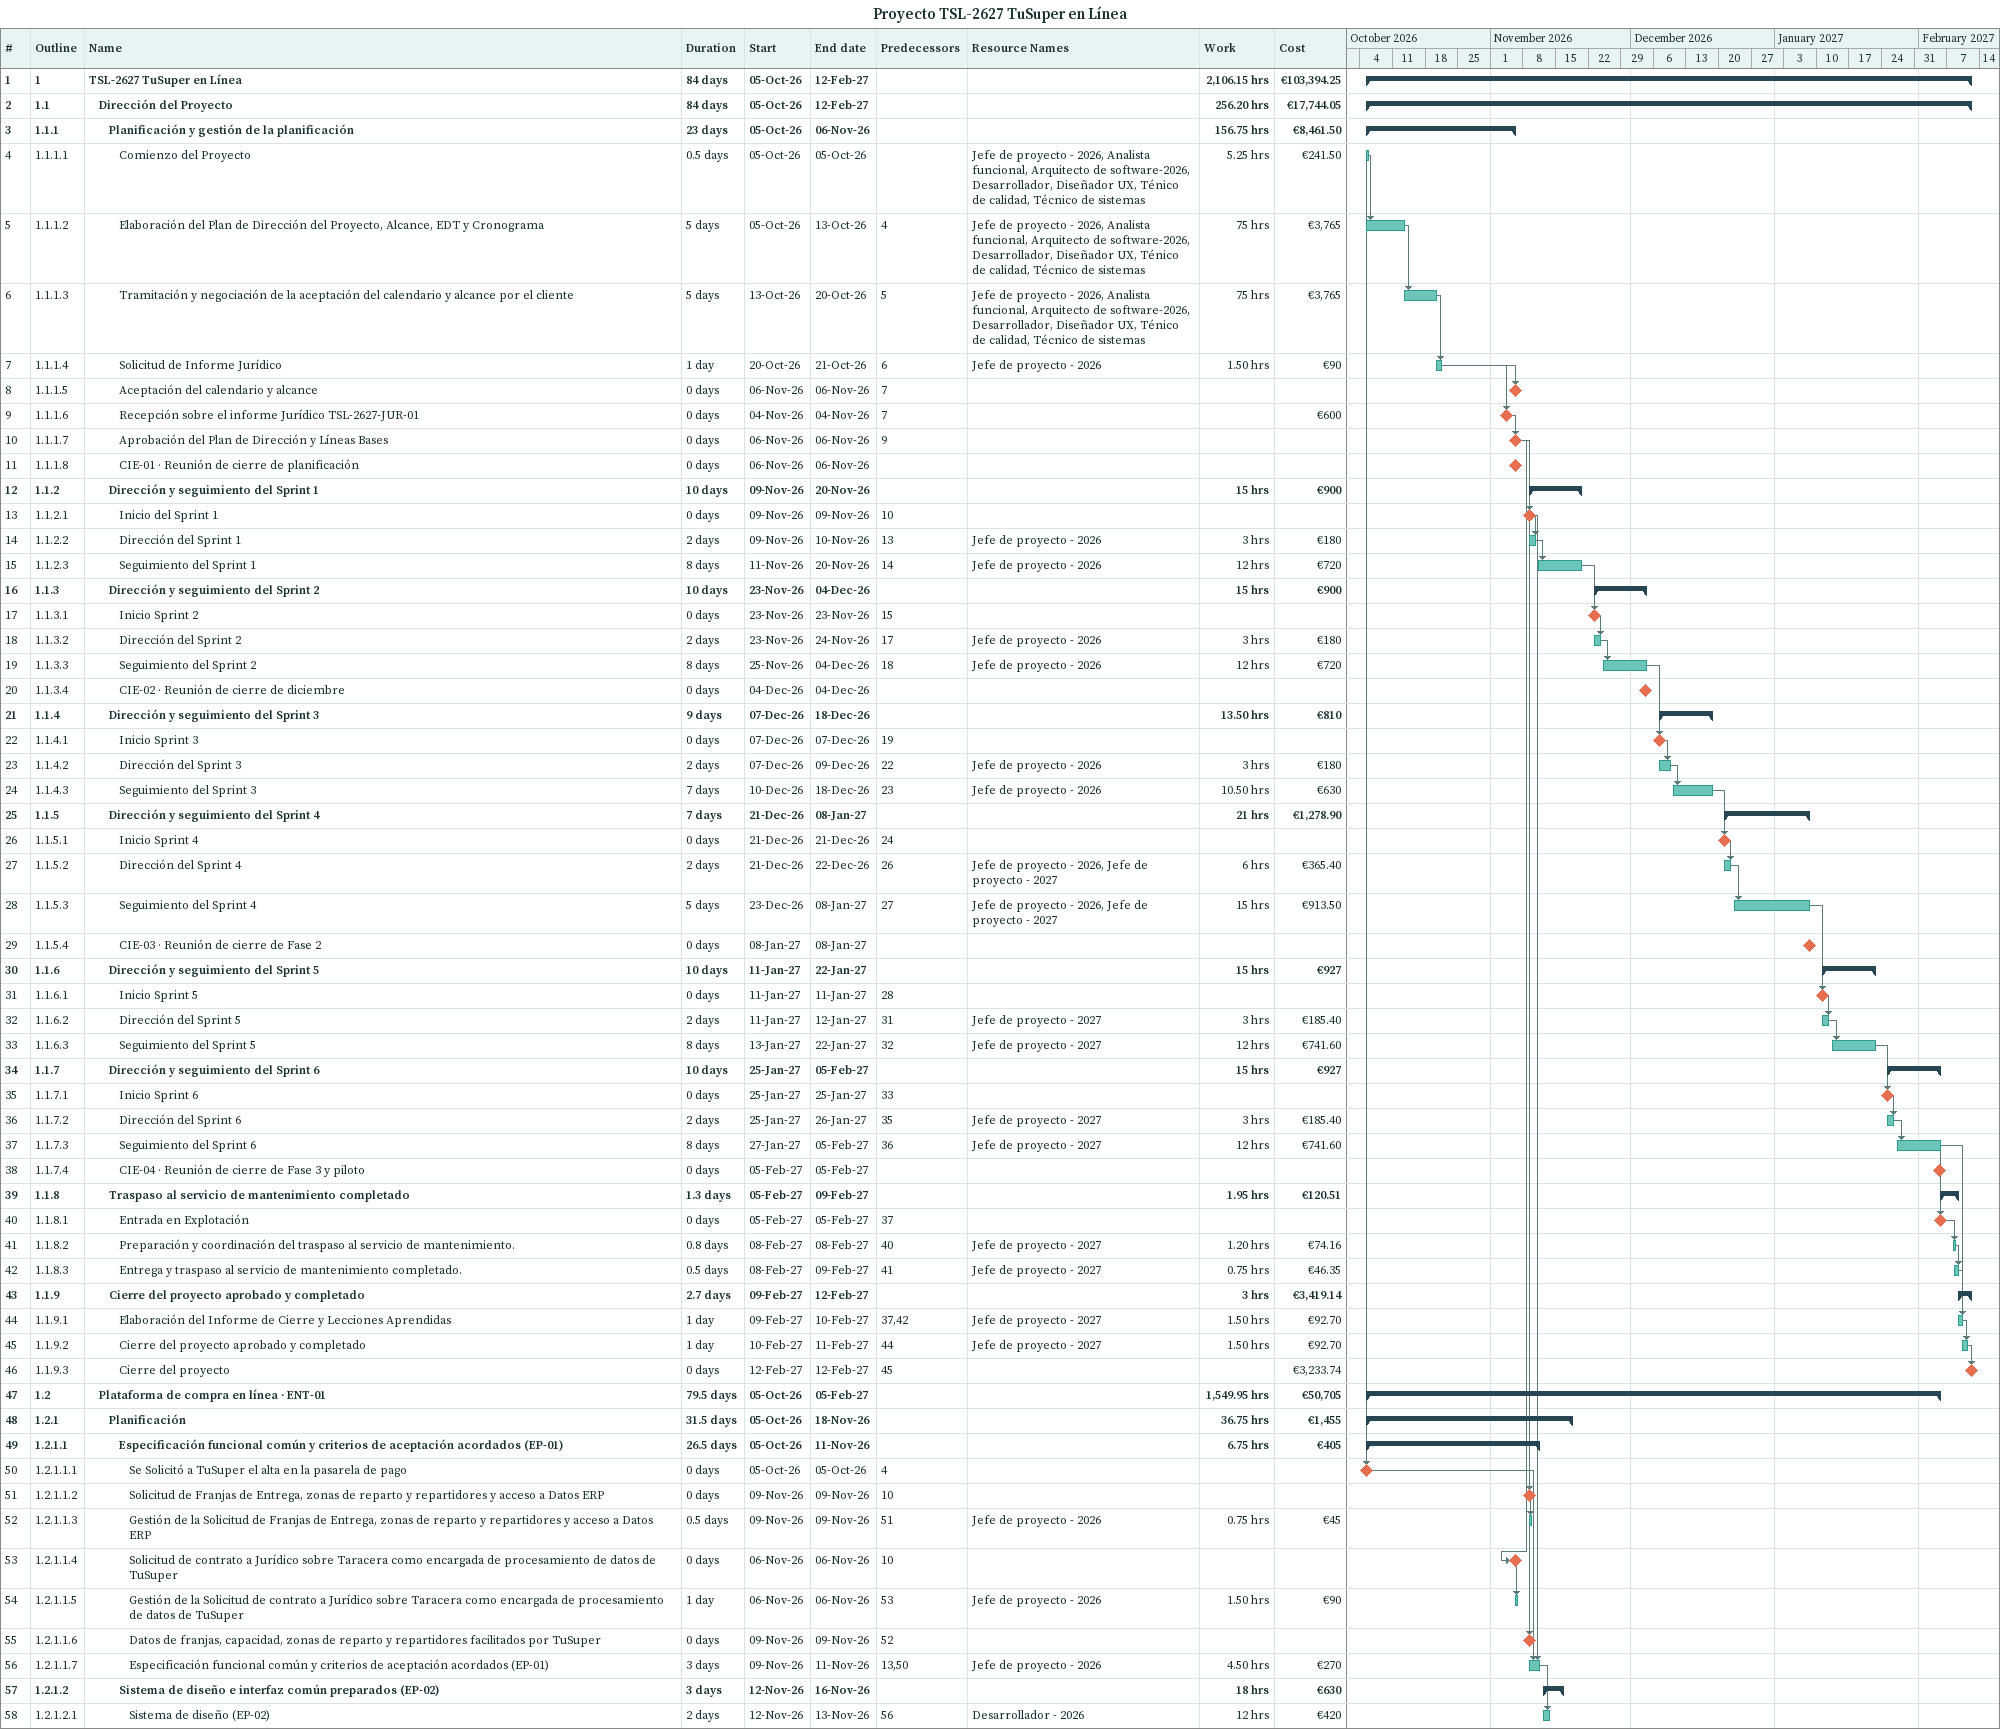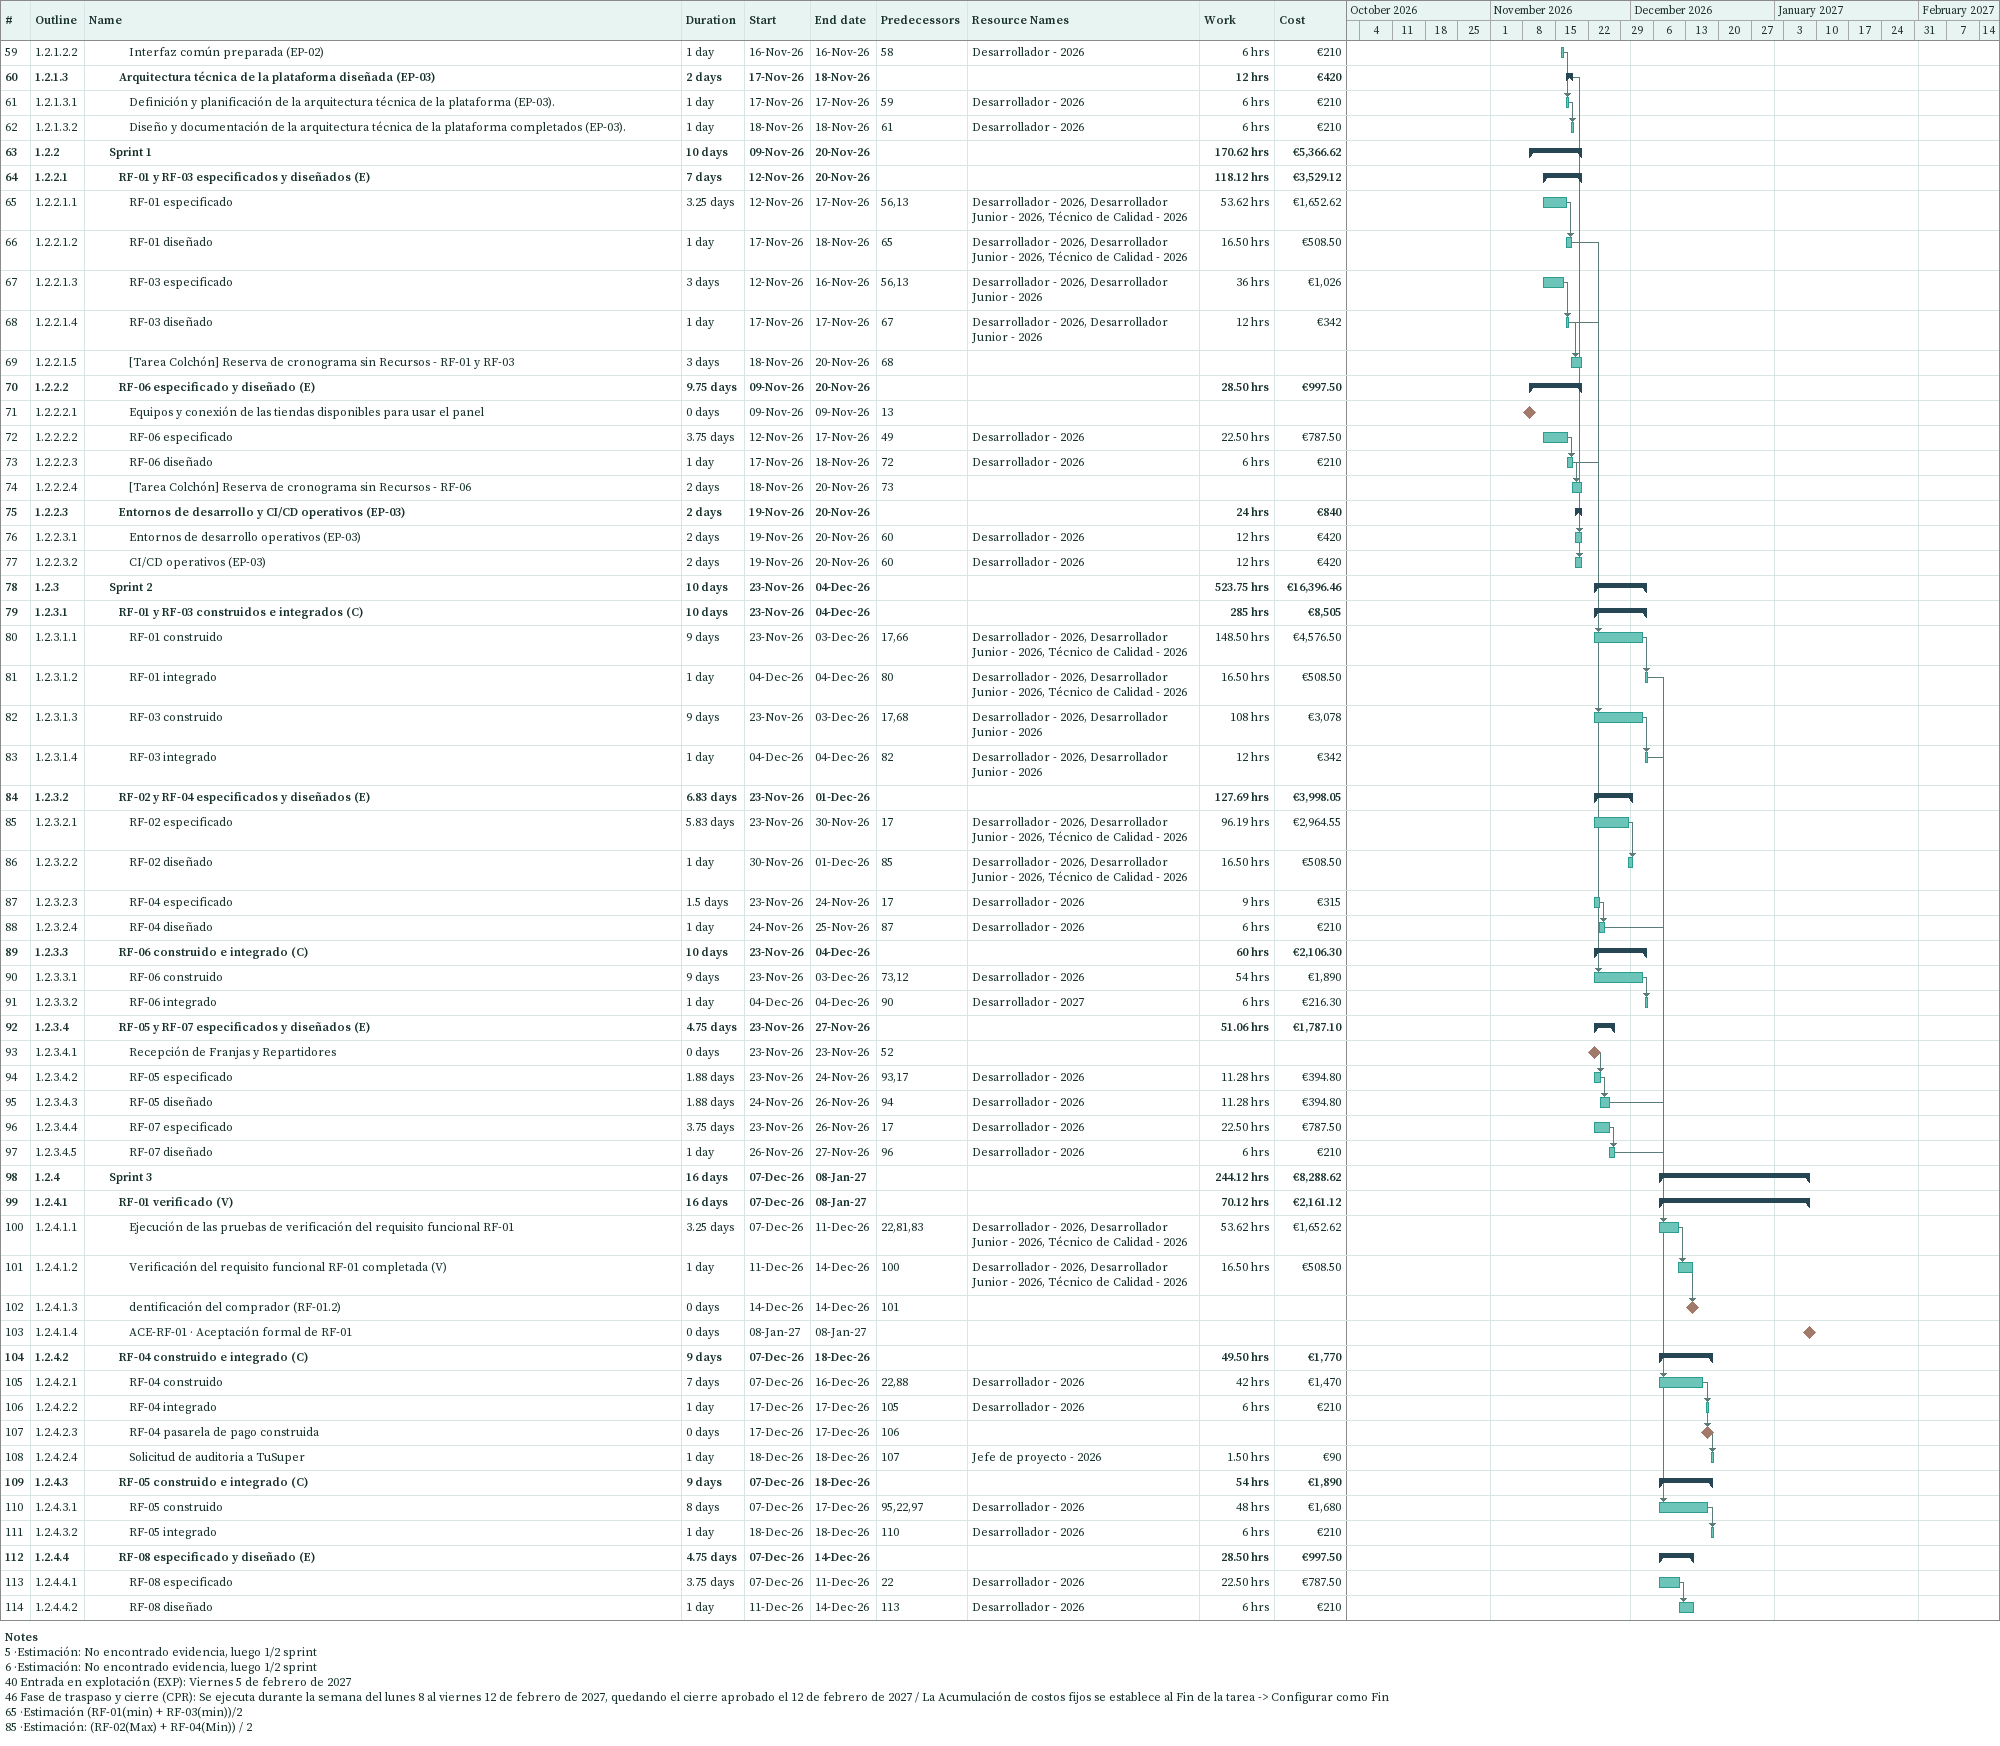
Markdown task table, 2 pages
Proyecto TSL-2627 TuSuper en Línea

| ID | WBS | Task | Duration | Start | Finish | Predecessors | Resources | Work (h) | Cost (€) |
|---|---|---|---|---|---|---|---|---|---|
| 1 | 1 | **TSL-2627 TuSuper en Línea** | 84d | 2026-10-05 | 2027-02-12 |  |  | 2106.15 | 103394.25 |
| 2 | 1.1 | **Dirección del Proyecto** | 84d | 2026-10-05 | 2027-02-12 |  |  | 256.20 | 17744.05 |
| 3 | 1.1.1 | **Planificación y gestión de la planificación** | 23d | 2026-10-05 | 2026-11-06 |  |  | 156.75 | 8461.50 |
| 4 | 1.1.1.1 | Comienzo del Proyecto | 0.5d | 2026-10-05 | 2026-10-05 |  | Jefe de proyecto - 2026, Analista funcional, Arquitecto de software-2026, Desarrollador, Diseñador UX, Ténico de calidad, Técnico de sistemas | 5.25 | 241.50 |
| 5 | 1.1.1.2 | Elaboración del Plan de Dirección del Proyecto, Alcance, EDT y Cronograma | 5d | 2026-10-05 | 2026-10-13 | 4 | Jefe de proyecto - 2026, Analista funcional, Arquitecto de software-2026, Desarrollador, Diseñador UX, Ténico de calidad, Técnico de sistemas | 75 | 3765 |
| 6 | 1.1.1.3 | Tramitación y negociación de la aceptación del calendario y alcance por el cliente | 5d | 2026-10-13 | 2026-10-20 | 5 | Jefe de proyecto - 2026, Analista funcional, Arquitecto de software-2026, Desarrollador, Diseñador UX, Ténico de calidad, Técnico de sistemas | 75 | 3765 |
| 7 | 1.1.1.4 | Solicitud de Informe Jurídico | 1d | 2026-10-20 | 2026-10-21 | 6 | Jefe de proyecto - 2026 | 1.50 | 90 |
| 8 | 1.1.1.5 | Aceptación del calendario y alcance | 0d | 2026-11-06 | 2026-11-06 | 7 |  |  |  |
| 9 | 1.1.1.6 | Recepción sobre el informe Jurídico TSL-2627-JUR-01 | 0d | 2026-11-04 | 2026-11-04 | 7 |  |  | 600 |
| 10 | 1.1.1.7 | Aprobación del Plan de Dirección y Líneas Bases | 0d | 2026-11-06 | 2026-11-06 | 9 |  |  |  |
| 11 | 1.1.1.8 | CIE-01 · Reunión de cierre de planificación | 0d | 2026-11-06 | 2026-11-06 |  |  |  |  |
| 12 | 1.1.2 | **Dirección y seguimiento del Sprint 1** | 10d | 2026-11-09 | 2026-11-20 |  |  | 15 | 900 |
| 13 | 1.1.2.1 | Inicio del Sprint 1 | 0d | 2026-11-09 | 2026-11-09 | 10 |  |  |  |
| 14 | 1.1.2.2 | Dirección del Sprint 1 | 2d | 2026-11-09 | 2026-11-10 | 13 | Jefe de proyecto - 2026 | 3 | 180 |
| 15 | 1.1.2.3 | Seguimiento del Sprint 1 | 8d | 2026-11-11 | 2026-11-20 | 14 | Jefe de proyecto - 2026 | 12 | 720 |
| 16 | 1.1.3 | **Dirección y seguimiento del Sprint 2** | 10d | 2026-11-23 | 2026-12-04 |  |  | 15 | 900 |
| 17 | 1.1.3.1 | Inicio Sprint 2 | 0d | 2026-11-23 | 2026-11-23 | 15 |  |  |  |
| 18 | 1.1.3.2 | Dirección del Sprint 2 | 2d | 2026-11-23 | 2026-11-24 | 17 | Jefe de proyecto - 2026 | 3 | 180 |
| 19 | 1.1.3.3 | Seguimiento del Sprint 2 | 8d | 2026-11-25 | 2026-12-04 | 18 | Jefe de proyecto - 2026 | 12 | 720 |
| 20 | 1.1.3.4 | CIE-02 · Reunión de cierre de diciembre | 0d | 2026-12-04 | 2026-12-04 |  |  |  |  |
| 21 | 1.1.4 | **Dirección y seguimiento del Sprint 3** | 9d | 2026-12-07 | 2026-12-18 |  |  | 13.50 | 810 |
| 22 | 1.1.4.1 | Inicio Sprint 3 | 0d | 2026-12-07 | 2026-12-07 | 19 |  |  |  |
| 23 | 1.1.4.2 | Dirección del Sprint 3 | 2d | 2026-12-07 | 2026-12-09 | 22 | Jefe de proyecto - 2026 | 3 | 180 |
| 24 | 1.1.4.3 | Seguimiento del Sprint 3 | 7d | 2026-12-10 | 2026-12-18 | 23 | Jefe de proyecto - 2026 | 10.50 | 630 |
| 25 | 1.1.5 | **Dirección y seguimiento del Sprint 4** | 7d | 2026-12-21 | 2027-01-08 |  |  | 21 | 1278.90 |
| 26 | 1.1.5.1 | Inicio Sprint 4 | 0d | 2026-12-21 | 2026-12-21 | 24 |  |  |  |
| 27 | 1.1.5.2 | Dirección del Sprint 4 | 2d | 2026-12-21 | 2026-12-22 | 26 | Jefe de proyecto - 2026, Jefe de proyecto - 2027 | 6 | 365.40 |
| 28 | 1.1.5.3 | Seguimiento del Sprint 4 | 5d | 2026-12-23 | 2027-01-08 | 27 | Jefe de proyecto - 2026, Jefe de proyecto - 2027 | 15 | 913.50 |
| 29 | 1.1.5.4 | CIE-03 · Reunión de cierre de Fase 2 | 0d | 2027-01-08 | 2027-01-08 |  |  |  |  |
| 30 | 1.1.6 | **Dirección y seguimiento del Sprint 5** | 10d | 2027-01-11 | 2027-01-22 |  |  | 15 | 927 |
| 31 | 1.1.6.1 | Inicio Sprint 5 | 0d | 2027-01-11 | 2027-01-11 | 28 |  |  |  |
| 32 | 1.1.6.2 | Dirección del Sprint 5 | 2d | 2027-01-11 | 2027-01-12 | 31 | Jefe de proyecto - 2027 | 3 | 185.40 |
| 33 | 1.1.6.3 | Seguimiento del Sprint 5 | 8d | 2027-01-13 | 2027-01-22 | 32 | Jefe de proyecto - 2027 | 12 | 741.60 |
| 34 | 1.1.7 | **Dirección y seguimiento del Sprint 6** | 10d | 2027-01-25 | 2027-02-05 |  |  | 15 | 927 |
| 35 | 1.1.7.1 | Inicio Sprint 6 | 0d | 2027-01-25 | 2027-01-25 | 33 |  |  |  |
| 36 | 1.1.7.2 | Dirección del Sprint 6 | 2d | 2027-01-25 | 2027-01-26 | 35 | Jefe de proyecto - 2027 | 3 | 185.40 |
| 37 | 1.1.7.3 | Seguimiento del Sprint 6 | 8d | 2027-01-27 | 2027-02-05 | 36 | Jefe de proyecto - 2027 | 12 | 741.60 |
| 38 | 1.1.7.4 | CIE-04 · Reunión de cierre de Fase 3 y piloto | 0d | 2027-02-05 | 2027-02-05 |  |  |  |  |
| 39 | 1.1.8 | **Traspaso al servicio de mantenimiento completado** | 1.3d | 2027-02-05 | 2027-02-09 |  |  | 1.95 | 120.51 |
| 40 | 1.1.8.1 | Entrada en Explotación | 0d | 2027-02-05 | 2027-02-05 | 37 |  |  |  |
| 41 | 1.1.8.2 | Preparación y coordinación del traspaso al servicio de mantenimiento. | 0.8d | 2027-02-08 | 2027-02-08 | 40 | Jefe de proyecto - 2027 | 1.20 | 74.16 |
| 42 | 1.1.8.3 | Entrega y traspaso al servicio de mantenimiento completado. | 0.5d | 2027-02-08 | 2027-02-09 | 41 | Jefe de proyecto - 2027 | 0.75 | 46.35 |
| 43 | 1.1.9 | **Cierre del proyecto aprobado y completado** | 2.7d | 2027-02-09 | 2027-02-12 |  |  | 3 | 3419.14 |
| 44 | 1.1.9.1 | Elaboración del Informe de Cierre y Lecciones Aprendidas | 1d | 2027-02-09 | 2027-02-10 | 37, 42 | Jefe de proyecto - 2027 | 1.50 | 92.70 |
| 45 | 1.1.9.2 | Cierre del proyecto aprobado y completado | 1d | 2027-02-10 | 2027-02-11 | 44 | Jefe de proyecto - 2027 | 1.50 | 92.70 |
| 46 | 1.1.9.3 | Cierre del proyecto | 0d | 2027-02-12 | 2027-02-12 | 45 |  |  | 3233.74 |
| 47 | 1.2 | **Plataforma de compra en línea · ENT-01** | 79.5d | 2026-10-05 | 2027-02-05 |  |  | 1549.95 | 50705 |
| 48 | 1.2.1 | **Planificación** | 31.5d | 2026-10-05 | 2026-11-18 |  |  | 36.75 | 1455 |
| 49 | 1.2.1.1 | **Especificación funcional común y criterios de aceptación acordados (EP-01)** | 26.5d | 2026-10-05 | 2026-11-11 |  |  | 6.75 | 405 |
| 50 | 1.2.1.1.1 | Se Solicitó a TuSuper el alta en la pasarela de pago | 0d | 2026-10-05 | 2026-10-05 | 4 |  |  |  |
| 51 | 1.2.1.1.2 | Solicitud de Franjas de Entrega, zonas de reparto y repartidores y acceso a Datos ERP | 0d | 2026-11-09 | 2026-11-09 | 10 |  |  |  |
| 52 | 1.2.1.1.3 | Gestión de la Solicitud de Franjas de Entrega, zonas de reparto y repartidores y acceso a Datos ERP | 0.5d | 2026-11-09 | 2026-11-09 | 51 | Jefe de proyecto - 2026 | 0.75 | 45 |
| 53 | 1.2.1.1.4 | Solicitud de contrato a Jurídico sobre Taracera como encargada de procesamiento de datos de TuSuper | 0d | 2026-11-06 | 2026-11-06 | 10 |  |  |  |
| 54 | 1.2.1.1.5 | Gestión de la Solicitud de contrato a Jurídico sobre Taracera como encargada de procesamiento de datos de TuSuper | 1d | 2026-11-06 | 2026-11-06 | 53 | Jefe de proyecto - 2026 | 1.50 | 90 |
| 55 | 1.2.1.1.6 | Datos de franjas, capacidad, zonas de reparto y repartidores facilitados por TuSuper | 0d | 2026-11-09 | 2026-11-09 | 52 |  |  |  |
| 56 | 1.2.1.1.7 | Especificación funcional común y criterios de aceptación acordados (EP-01) | 3d | 2026-11-09 | 2026-11-11 | 13, 50 | Jefe de proyecto - 2026 | 4.50 | 270 |
| 57 | 1.2.1.2 | **Sistema de diseño e interfaz común preparados (EP-02)** | 3d | 2026-11-12 | 2026-11-16 |  |  | 18 | 630 |
| 58 | 1.2.1.2.1 | Sistema de diseño (EP-02) | 2d | 2026-11-12 | 2026-11-13 | 56 | Desarrollador - 2026 | 12 | 420 |
| 59 | 1.2.1.2.2 | Interfaz común preparada (EP-02) | 1d | 2026-11-16 | 2026-11-16 | 58 | Desarrollador - 2026 | 6 | 210 |
| 60 | 1.2.1.3 | **Arquitectura técnica de la plataforma diseñada (EP-03)** | 2d | 2026-11-17 | 2026-11-18 |  |  | 12 | 420 |
| 61 | 1.2.1.3.1 | Definición y planificación de la arquitectura técnica de la plataforma (EP-03). | 1d | 2026-11-17 | 2026-11-17 | 59 | Desarrollador - 2026 | 6 | 210 |
| 62 | 1.2.1.3.2 | Diseño y documentación de la arquitectura técnica de la plataforma completados (EP-03). | 1d | 2026-11-18 | 2026-11-18 | 61 | Desarrollador - 2026 | 6 | 210 |
| 63 | 1.2.2 | **Sprint 1** | 10d | 2026-11-09 | 2026-11-20 |  |  | 170.62 | 5366.62 |
| 64 | 1.2.2.1 | **RF-01 y RF-03 especificados y diseñados (E)** | 7d | 2026-11-12 | 2026-11-20 |  |  | 118.12 | 3529.12 |
| 65 | 1.2.2.1.1 | RF-01 especificado | 3.25d | 2026-11-12 | 2026-11-17 | 56, 13 | Desarrollador - 2026, Desarrollador Junior - 2026, Técnico de Calidad - 2026 | 53.62 | 1652.62 |
| 66 | 1.2.2.1.2 | RF-01 diseñado | 1d | 2026-11-17 | 2026-11-18 | 65 | Desarrollador - 2026, Desarrollador Junior - 2026, Técnico de Calidad - 2026 | 16.50 | 508.50 |
| 67 | 1.2.2.1.3 | RF-03 especificado | 3d | 2026-11-12 | 2026-11-16 | 56, 13 | Desarrollador - 2026, Desarrollador Junior - 2026 | 36 | 1026 |
| 68 | 1.2.2.1.4 | RF-03 diseñado | 1d | 2026-11-17 | 2026-11-17 | 67 | Desarrollador - 2026, Desarrollador Junior - 2026 | 12 | 342 |
| 69 | 1.2.2.1.5 | [Tarea Colchón] Reserva de cronograma sin Recursos - RF-01 y RF-03 | 3d | 2026-11-18 | 2026-11-20 | 68 |  |  |  |
| 70 | 1.2.2.2 | **RF-06 especificado y diseñado (E)** | 9.75d | 2026-11-09 | 2026-11-20 |  |  | 28.50 | 997.50 |
| 71 | 1.2.2.2.1 | Equipos y conexión de las tiendas disponibles para usar el panel | 0d | 2026-11-09 | 2026-11-09 | 13 |  |  |  |
| 72 | 1.2.2.2.2 | RF-06 especificado | 3.75d | 2026-11-12 | 2026-11-17 | 49 | Desarrollador - 2026 | 22.50 | 787.50 |
| 73 | 1.2.2.2.3 | RF-06 diseñado | 1d | 2026-11-17 | 2026-11-18 | 72 | Desarrollador - 2026 | 6 | 210 |
| 74 | 1.2.2.2.4 | [Tarea Colchón] Reserva de cronograma sin Recursos - RF-06 | 2d | 2026-11-18 | 2026-11-20 | 73 |  |  |  |
| 75 | 1.2.2.3 | **Entornos de desarrollo y CI/CD operativos (EP-03)** | 2d | 2026-11-19 | 2026-11-20 |  |  | 24 | 840 |
| 76 | 1.2.2.3.1 | Entornos de desarrollo operativos (EP-03) | 2d | 2026-11-19 | 2026-11-20 | 60 | Desarrollador - 2026 | 12 | 420 |
| 77 | 1.2.2.3.2 | CI/CD operativos (EP-03) | 2d | 2026-11-19 | 2026-11-20 | 60 | Desarrollador - 2026 | 12 | 420 |
| 78 | 1.2.3 | **Sprint 2** | 10d | 2026-11-23 | 2026-12-04 |  |  | 523.75 | 16396.46 |
| 79 | 1.2.3.1 | **RF-01 y RF-03 construidos e integrados (C)** | 10d | 2026-11-23 | 2026-12-04 |  |  | 285 | 8505 |
| 80 | 1.2.3.1.1 | RF-01 construido | 9d | 2026-11-23 | 2026-12-03 | 17, 66 | Desarrollador - 2026, Desarrollador Junior - 2026, Técnico de Calidad - 2026 | 148.50 | 4576.50 |
| 81 | 1.2.3.1.2 | RF-01 integrado | 1d | 2026-12-04 | 2026-12-04 | 80 | Desarrollador - 2026, Desarrollador Junior - 2026, Técnico de Calidad - 2026 | 16.50 | 508.50 |
| 82 | 1.2.3.1.3 | RF-03 construido | 9d | 2026-11-23 | 2026-12-03 | 17, 68 | Desarrollador - 2026, Desarrollador Junior - 2026 | 108 | 3078 |
| 83 | 1.2.3.1.4 | RF-03 integrado | 1d | 2026-12-04 | 2026-12-04 | 82 | Desarrollador - 2026, Desarrollador Junior - 2026 | 12 | 342 |
| 84 | 1.2.3.2 | **RF-02 y RF-04 especificados y diseñados (E)** | 6.83d | 2026-11-23 | 2026-12-01 |  |  | 127.69 | 3998.05 |
| 85 | 1.2.3.2.1 | RF-02 especificado | 5.83d | 2026-11-23 | 2026-11-30 | 17 | Desarrollador - 2026, Desarrollador Junior - 2026, Técnico de Calidad - 2026 | 96.19 | 2964.55 |
| 86 | 1.2.3.2.2 | RF-02 diseñado | 1d | 2026-11-30 | 2026-12-01 | 85 | Desarrollador - 2026, Desarrollador Junior - 2026, Técnico de Calidad - 2026 | 16.50 | 508.50 |
| 87 | 1.2.3.2.3 | RF-04 especificado | 1.5d | 2026-11-23 | 2026-11-24 | 17 | Desarrollador - 2026 | 9 | 315 |
| 88 | 1.2.3.2.4 | RF-04 diseñado | 1d | 2026-11-24 | 2026-11-25 | 87 | Desarrollador - 2026 | 6 | 210 |
| 89 | 1.2.3.3 | **RF-06 construido e integrado (C)** | 10d | 2026-11-23 | 2026-12-04 |  |  | 60 | 2106.30 |
| 90 | 1.2.3.3.1 | RF-06 construido | 9d | 2026-11-23 | 2026-12-03 | 73, 12 | Desarrollador - 2026 | 54 | 1890 |
| 91 | 1.2.3.3.2 | RF-06 integrado | 1d | 2026-12-04 | 2026-12-04 | 90 | Desarrollador - 2027 | 6 | 216.30 |
| 92 | 1.2.3.4 | **RF-05 y RF-07 especificados y diseñados (E)** | 4.75d | 2026-11-23 | 2026-11-27 |  |  | 51.06 | 1787.10 |
| 93 | 1.2.3.4.1 | Recepción de Franjas y Repartidores | 0d | 2026-11-23 | 2026-11-23 | 52 |  |  |  |
| 94 | 1.2.3.4.2 | RF-05 especificado | 1.88d | 2026-11-23 | 2026-11-24 | 93, 17 | Desarrollador - 2026 | 11.28 | 394.80 |
| 95 | 1.2.3.4.3 | RF-05 diseñado | 1.88d | 2026-11-24 | 2026-11-26 | 94 | Desarrollador - 2026 | 11.28 | 394.80 |
| 96 | 1.2.3.4.4 | RF-07 especificado | 3.75d | 2026-11-23 | 2026-11-26 | 17 | Desarrollador - 2026 | 22.50 | 787.50 |
| 97 | 1.2.3.4.5 | RF-07 diseñado | 1d | 2026-11-26 | 2026-11-27 | 96 | Desarrollador - 2026 | 6 | 210 |
| 98 | 1.2.4 | **Sprint 3** | 16d | 2026-12-07 | 2027-01-08 |  |  | 244.12 | 8288.62 |
| 99 | 1.2.4.1 | **RF-01 verificado (V)** | 16d | 2026-12-07 | 2027-01-08 |  |  | 70.12 | 2161.12 |
| 100 | 1.2.4.1.1 | Ejecución de las pruebas de verificación del requisito funcional RF-01 | 3.25d | 2026-12-07 | 2026-12-11 | 22, 81, 83 | Desarrollador - 2026, Desarrollador Junior - 2026, Técnico de Calidad - 2026 | 53.62 | 1652.62 |
| 101 | 1.2.4.1.2 | Verificación del requisito funcional RF-01 completada (V) | 1d | 2026-12-11 | 2026-12-14 | 100 | Desarrollador - 2026, Desarrollador Junior - 2026, Técnico de Calidad - 2026 | 16.50 | 508.50 |
| 102 | 1.2.4.1.3 | dentificación del comprador (RF-01.2) | 0d | 2026-12-14 | 2026-12-14 | 101 |  |  |  |
| 103 | 1.2.4.1.4 | ACE-RF-01 · Aceptación formal de RF-01 | 0d | 2027-01-08 | 2027-01-08 |  |  |  |  |
| 104 | 1.2.4.2 | **RF-04 construido e integrado (C)** | 9d | 2026-12-07 | 2026-12-18 |  |  | 49.50 | 1770 |
| 105 | 1.2.4.2.1 | RF-04 construido | 7d | 2026-12-07 | 2026-12-16 | 22, 88 | Desarrollador - 2026 | 42 | 1470 |
| 106 | 1.2.4.2.2 | RF-04 integrado | 1d | 2026-12-17 | 2026-12-17 | 105 | Desarrollador - 2026 | 6 | 210 |
| 107 | 1.2.4.2.3 | RF-04 pasarela de pago construida | 0d | 2026-12-17 | 2026-12-17 | 106 |  |  |  |
| 108 | 1.2.4.2.4 | Solicitud de auditoria a TuSuper | 1d | 2026-12-18 | 2026-12-18 | 107 | Jefe de proyecto - 2026 | 1.50 | 90 |
| 109 | 1.2.4.3 | **RF-05 construido e integrado (C)** | 9d | 2026-12-07 | 2026-12-18 |  |  | 54 | 1890 |
| 110 | 1.2.4.3.1 | RF-05 construido | 8d | 2026-12-07 | 2026-12-17 | 95, 22, 97 | Desarrollador - 2026 | 48 | 1680 |
| 111 | 1.2.4.3.2 | RF-05 integrado | 1d | 2026-12-18 | 2026-12-18 | 110 | Desarrollador - 2026 | 6 | 210 |
| 112 | 1.2.4.4 | **RF-08 especificado y diseñado (E)** | 4.75d | 2026-12-07 | 2026-12-14 |  |  | 28.50 | 997.50 |
| 113 | 1.2.4.4.1 | RF-08 especificado | 3.75d | 2026-12-07 | 2026-12-11 | 22 | Desarrollador - 2026 | 22.50 | 787.50 |
| 114 | 1.2.4.4.2 | RF-08 diseñado | 1d | 2026-12-11 | 2026-12-14 | 113 | Desarrollador - 2026 | 6 | 210 |

Notes
- 5: ·Estimación: No encontrado evidencia, luego 1/2 sprint
- 6: ·Estimación: No encontrado evidencia, luego 1/2 sprint
- 40: Entrada en explotación (EXP): Viernes 5 de febrero de 2027
- 46: Fase de traspaso y cierre (CPR): Se ejecuta durante la semana del lunes 8 al viernes 12 de febrero de 2027, quedando el cierre aprobado el 12 de febrero de 2027 / La Acumulación de costos fijos se establece al Fin de la tarea -> Configurar como Fin
- 65: ·Estimación (RF-01(min) + RF-03(min))/2
- 85: ·Estimación: (RF-02(Max) + RF-04(Min)) / 2
